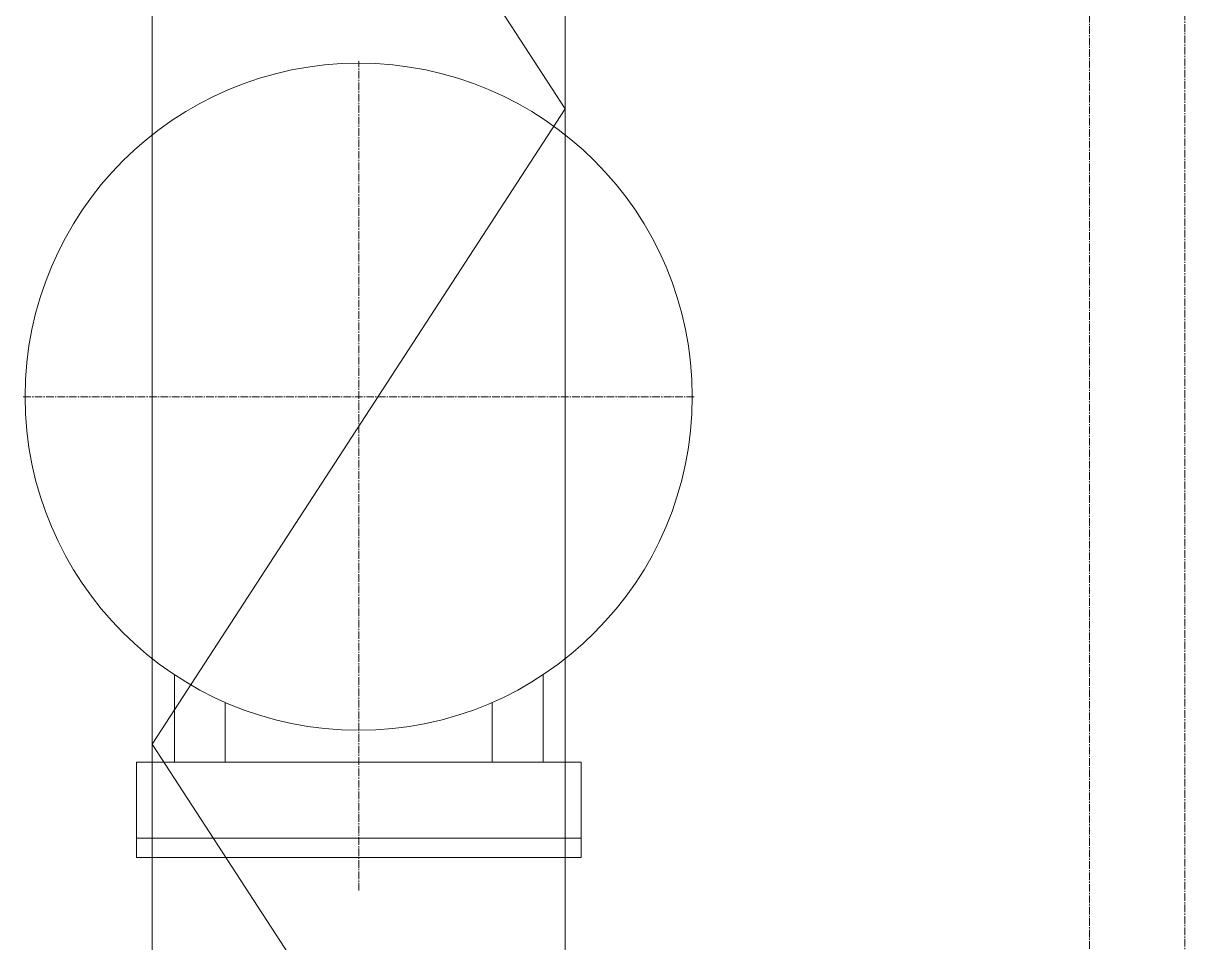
# Model space of a CAD drawing. Header units: millimetres. Extents: x -50460 to 50460, y -35640 to 35640.
# Drawn here: x 38493 to 40321, y 22505 to 23952 of the extents above; entities that cross this region are included whole.
import ezdxf

# ---------------------------------------------------------------- set-up
doc = ezdxf.new("R2010")
doc.units = ezdxf.units.MM
doc.linetypes.add('点画线', pattern=[18, 12, -2, 2, -2])
for name, color, linetype, lineweight in [('EB0', 7, 'Continuous', 15), ('中心线层', 1, '点画线', 18), ('尺寸线层', 4, 'Continuous', 18), ('细实线层', 3, 'Continuous', 18)]:
    doc.layers.add(name, color=color, linetype=linetype, lineweight=lineweight)

# ---------------------------------------------------------------- blocks, each defined once
blk = doc.blocks.new('*X584')
at = {"layer": '中心线层', "linetype": '点画线', "lineweight": 18}
blk.add_line((0, 162.5), (0, 7150), dxfattribs=at)
blk = doc.blocks.new('*X623')
at = {"layer": 'EB0'}
for p, q in [((-580, -55.3), (-580, -192.7)), ((0, -55.3), (0, -192.7)), ((-500, -98.9), (-500, -192.7)), ((-80, -98.9), (-80, -192.7)), ((-640, -192.7), (-640, -342.7)), ((-640, -192.7), (60, -192.7)), ((60, -192.7), (60, -342.7)), ((-640, -312.7), (60, -312.7)), ((-640, -342.7), (60, -342.7))]:
    blk.add_line(p, q, dxfattribs=at)
at = {"layer": '中心线层', "linetype": '点画线', "lineweight": 18}
for p, q in [((-290, -395), (-290, 910.3)), ((-818, 382.3), (238, 382.3))]:
    blk.add_line(p, q, dxfattribs=at)
at = {"layer": '细实线层'}
blk.add_circle((-290, 382.3), 525, dxfattribs=at)

msp = doc.modelspace()

# ---------------------------------------------------------------- linework, layer by layer
at = {"layer": '中心线层', "linetype": '点画线', "lineweight": 18}
msp.add_line((40171.063, 20461.445), (40171.063, 27717.445), dxfattribs=at)
at = {"layer": '尺寸线层'}
for p, q in [((38696.063, 20464.445), (38696.063, 27714.445)), ((39346.063, 20464.445), (39346.063, 27714.445)), ((38696.063, 24817.493), (39346.063, 23817.493)), ((38696.063, 22817.493), (39346.063, 23817.493)), ((38696.063, 22817.493), (39346.063, 21817.493))]:
    msp.add_line(p, q, dxfattribs=at)

# ---------------------------------------------------------------- block references
for name, p in [('*X584', (40321.063, 20464.445)), ('*X623', (39311.063, 22982.136))]:
    msp.add_blockref(name, p, dxfattribs=at)

doc.saveas('drawing.dxf')
